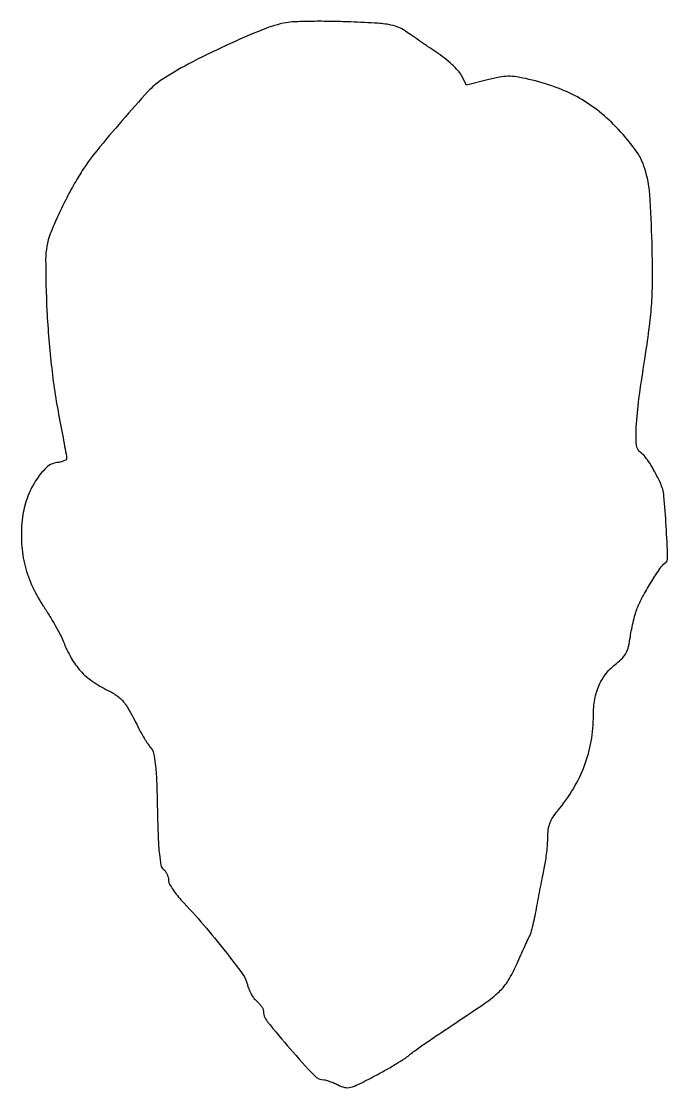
# Model space of a CAD drawing. Extents: x 0 to 184, y 1 to 305.
import ezdxf

# ---------------------------------------------------------------- set-up
doc = ezdxf.new("R2010")
doc.units = 0

msp = doc.modelspace()

# ---------------------------------------------------------------- linework, layer by layer
msp.add_lwpolyline([(75.5, 304.130056, 0.050745), (68.969793, 302.218417, 0.011586), (58.394031, 297.629963, 0.012613), (47.647558, 292.335697, 0.027502), (39.760544, 287.629766, 0.059561), (36.237584, 284.589791, 0.00591), (28.797055, 276.242986, 0.007679), (21.569375, 267.677249, 0.029015), (17.451653, 262, 0.014912), (14.973475, 257.862687, 0.010354), (12.412742, 253.051871, 0.010425), (10.089633, 248.212867, 0.016926), (8.34368, 244, 0.089241), (7.023913, 236.789395, 0.013508), (7.377172, 222.071381, 0.015803), (8.733284, 205.694119, 0.019831), (11.067936, 190.64194, -0.001473), (11.808288, 186.804556, -0.002184), (12.432456, 183.437189, -0.000962), (12.947332, 180.55852, -0.043794), (13, 179.958362, -0.24977), (12.819182, 179.618974, -0.049582), (12.192187, 179.282391, -0.041836), (11.303434, 178.997738, -0.027952), (10.25, 178.816422, 0.164989), (7.215219, 177.381808, 0.059824), (4.169764, 173.636255, 0.053966), (1.713588, 168.620101, 0.055566), (0.417817, 163.243502, 0.041142), (0.126325, 156.506157, 0.047201), (0.982386, 150.123674, 0.047295), (3.017981, 144.02566, 0.04159), (6.235051, 138.134525, -0.008495), (8.011882, 135.33772, -0.007954), (9.733065, 132.420767, -0.007951), (11.177961, 129.78387, -0.026855), (11.999693, 128, 0.03312), (14.312652, 123.139925, 0.056424), (16.934814, 119.491206, 0.057594), (20.265655, 116.570592, 0.036122), (24.734621, 113.936539, -0.037766), (27.383587, 112.36347, -0.069873), (29.20967, 110.659247, -0.045639), (30.943996, 108.064325, -0.00859), (33.58553, 103, 0.01285), (34.371375, 101.524183, 0.010451), (35.286121, 99.983844, 0.010595), (36.188926, 98.599788, 0.026916), (36.91765, 97.647127, -0.121033), (37.742731, 96.006285, -0.02926), (38.250179, 92.987117, -0.017803), (38.597152, 88.203952, -0.003888), (38.836957, 79.947404, 0.003972), (39.068472, 72.021992, 0.01633), (39.403464, 67.230817, 0.022315), (39.858932, 64.156556, 0.173295), (40.586957, 62.927832, -0.065842), (41.127912, 62.343159, -0.044451), (41.584919, 61.556404, -0.044404), (41.896236, 60.699946, -0.065066), (42, 59.905942, 0.115586), (42.223251, 58.953106, 0.025951), (43.04583, 57.490065, 0.025584), (44.197434, 55.860616, 0.022326), (45.560271, 54.278386, -0.01124), (52.045627, 47.078097, -0.01157), (58.136811, 39.661465, -0.008304), (63.178362, 32.999802, -0.104131), (64.470206, 30.135651, 0.042499), (64.858417, 28.885763, 0.02955), (65.495284, 27.550951, 0.029916), (66.265315, 26.333777, 0.052886), (67.056681, 25.448705, -0.020719), (67.800689, 24.717095, -0.025468), (68.42915, 23.973141, -0.025268), (68.883239, 23.309393, -0.138238), (69, 22.895144, 0.169565), (70.140945, 19.62755, 0.011049), (76.653526, 11.800178, 0.010027), (83.538146, 4.201192, 0.205163), (86.316655, 2.993839, -0.070771), (86.949499, 2.90045, -0.016284), (87.976314, 2.559736, -0.01651), (89.144207, 2.085166, -0.015449), (90.304839, 1.524692, 0.065622), (92.179035, 0.84116, 0.116067), (93.816354, 0.861529, 0.054844), (96.012815, 1.671069, 0.006001), (100.804839, 4.13364, 0.006684), (103.897591, 5.823486, 0.007496), (106.827046, 7.533715, 0.006958), (109.276004, 9.06, 0.039355), (110.5, 9.990327, -0.026815), (111.792914, 11.025145, -0.003049), (114.85, 13.185803, -0.003681), (118.524463, 15.709328, -0.002987), (122.5, 18.362295, 0.004719), (132.109101, 24.822868, 0.038521), (136.225871, 28.140793, 0.06845), (138.769615, 31.294495, 0.032176), (141.182476, 35.954963, -0.001892), (142.341851, 38.570889, -0.002284), (143.450963, 41.01802, -0.001941), (144.402066, 43.07022, -0.015536), (144.873122, 44, 0.05817), (145.259366, 44.95646, 0.007359), (145.81731, 47.115625, 0.008555), (146.400289, 49.70986, 0.007014), (146.936631, 52.5, -0.001953), (147.47957, 55.48727, -0.0016), (148.082447, 58.675391, -0.001616), (148.655554, 61.602808, -0.004272), (149.090335, 63.69282, 0.016424), (149.439112, 65.600817, 0.009919), (149.732786, 67.880454, 0.009931), (149.934779, 70.158948, 0.017142), (150, 72.060805, -0.03533), (150.152366, 74.214407, -0.052756), (150.612848, 76.043122, -0.052057), (151.451467, 77.752432, -0.033298), (152.75, 79.545779, 0.03758), (157.288576, 85.928028, 0.045885), (160.482841, 92.5184, 0.047026), (162.366031, 99.440315, 0.042939), (163, 106.80897, -0.044582), (163.41101, 111.409447, -0.05974), (164.6378, 115.410053, -0.063795), (166.69229, 118.804248, -0.061947), (169.554129, 121.609083, 0.03776), (171.257204, 123.124284, 0.071677), (172.328976, 124.609428, 0.062967), (173.01944, 126.464932, 0.023453), (173.528246, 129.205375, -0.015668), (173.902374, 131.411193, -0.011606), (174.448363, 133.823825, -0.011756), (175.07096, 136.079765, -0.025753), (175.675553, 137.765915, -0.027522), (177.235799, 140.989206, -0.012712), (179.596365, 145.006419, -0.009558), (182.034339, 148.76188, -0.088538), (183.379405, 150.144778, 0.251156), (184.150057, 151.715959, 0.005196), (183.730338, 160.733171, 0.009645), (183.073526, 169.336786, 0.085215), (182.077422, 173, 0.012266), (180.50438, 176.174571, 0.023176), (179.058068, 178.637797, 0.028815), (177.705176, 180.47442, 0.061811), (176.425686, 181.677998, -0.220988), (175.259854, 183.789699, -0.030682), (175.218199, 188.925399, -0.020658), (175.985581, 197.017843, -0.004833), (177.961462, 210.5, 0.008605), (179.077994, 218.540828, 0.01625), (179.655129, 225.06218, 0.014793), (179.83675, 231.995931, 0.005906), (179.692195, 241.5, 0.010662), (179.027889, 255.230468, 0.058262), (177.655076, 262.52344, 0.08321), (174.846655, 268.07294, 0.034656), (169.397716, 274.492337, 0.033534), (164.041832, 279.291767, 0.041151), (158.430435, 282.979097, 0.039578), (152.109738, 285.801662, 0.0276), (144.612433, 288.003786, 0.016323), (141.182133, 288.691499, 0.044711), (138.720082, 288.878614, 0.044424), (136.255064, 288.625565, 0.015946), (132.809707, 287.844339), (126.894546, 286.303245), (125.433583, 289.128437, 0.067495), (124.492029, 290.469775, 0.01991), (122.709907, 292.2475, 0.019595), (120.525084, 294.107124, 0.019921), (118.213062, 295.779232, -0.001726), (115.789691, 297.400963, -0.001517), (113.270954, 299.110274, -0.001524), (111.007562, 300.666492, -0.004591), (109.476752, 301.746826, 0.066799), (107.302925, 302.907277, 0.049653), (104.668713, 303.601601, 0.025987), (100.636065, 304.03283, 0.004543), (93, 304.38036, 0.005955), (87.538168, 304.514122, 0.00672), (82.290625, 304.509595, 0.006193), (77.832755, 304.390594, 0.036092)], format="xyb", close=True)

doc.saveas('drawing.dxf')
